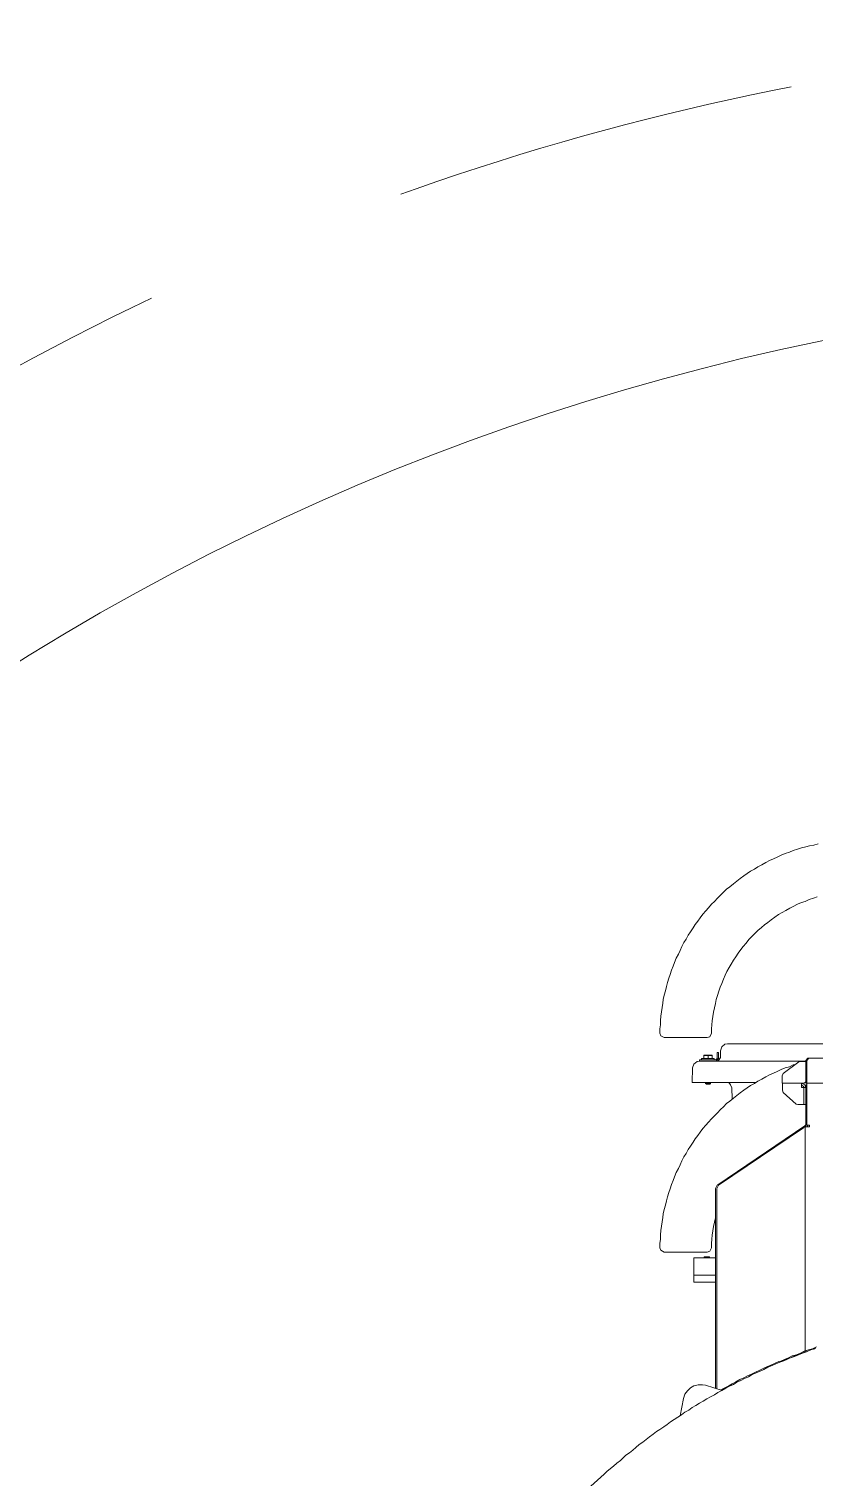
# Model space of a CAD drawing. Header units: centimetres. Extents: x 1976 to 8269, y 9888 to 14030.
# Drawn here: x 6035.5 to 6127.8, y 11181.9 to 11352 of the extents above; entities that cross this region are included whole.
import ezdxf

# ---------------------------------------------------------------- set-up
doc = ezdxf.new("R2010")
doc.units = ezdxf.units.CM
doc.header["$LTSCALE"] = 200
doc.linetypes.add('Overhead', pattern=[0.396875, 0.238125, -0.15875])
for name, color, linetype, lineweight in [('A-DETL-THIN', 151, 'Continuous', 9), ('A-FLOR-OVHD', 1, 'Overhead', 9), ('A-WALL', 113, 'Continuous', 9), ('caf_arac_metro_on_gorunus_dwg', 8, 'Continuous', 9), ('PRT-MI-a_elev_far', 9, 'Continuous', 9)]:
    doc.layers.add(name, color=color, linetype=linetype, lineweight=lineweight)

# ---------------------------------------------------------------- blocks, each defined once
blk = doc.blocks.new('caf_arac_metro_on_gorunus_dwg_A$C70222889-V1-B')
at = {"layer": 'PRT-MI-a_elev_far', "color": 18}
for p, q in [((6127.09, 11231.04), (6127.09, 11231.09)), ((6126.74, 11196.63), (6126.53, 11196.58)), ((6103.14, 11182.18), (6103.14, 11182.23))]:
    blk.add_line(p, q, dxfattribs=at)
at = {"layer": 'PRT-MI-a_elev_far', "color": 18, "flags": 128}
for points in [[(6128.15, 11250.02), (6127.7, 11249.87), (6127.19, 11249.71), (6126.74, 11249.51), (6126.28, 11249.36), (6125.83, 11249.16), (6125.32, 11248.91), (6124.92, 11248.7), (6124.46, 11248.45), (6124.01, 11248.2), (6123.6, 11247.95), (6123.15, 11247.64), (6122.74, 11247.34), (6122.34, 11247.04), (6121.94, 11246.73), (6121.58, 11246.43), (6121.18, 11246.08), (6120.82, 11245.72), (6120.47, 11245.37), (6120.12, 11245.02), (6119.81, 11244.61), (6119.46, 11244.21), (6119.16, 11243.85), (6118.85, 11243.4), (6118.6, 11242.99), (6118.3, 11242.59), (6118.05, 11242.14), (6117.79, 11241.73), (6117.54, 11241.28), (6117.34, 11240.82), (6117.14, 11240.37), (6116.93, 11239.86), (6116.73, 11239.41), (6116.58, 11238.95), (6116.43, 11238.45), (6116.28, 11237.99), (6116.18, 11237.49), (6116.08, 11236.98), (6115.97, 11236.48), (6115.87, 11235.97), (6115.82, 11235.47), (6115.77, 11235.01), (6115.72, 11234.51), (6115.72, 11234), (6115.52, 11233.6), (6115.22, 11233.5), (6110.16, 11233.5), (6109.76, 11233.7), (6109.66, 11234), (6109.66, 11234.51), (6109.71, 11235.01), (6109.71, 11235.52), (6109.76, 11236.02), (6109.86, 11236.53), (6109.91, 11237.03), (6110.01, 11237.54), (6110.06, 11237.99), (6110.16, 11238.5), (6110.32, 11239), (6110.42, 11239.51), (6110.57, 11239.96), (6110.72, 11240.47), (6110.87, 11240.92), (6111.02, 11241.43), (6111.23, 11241.88), (6111.38, 11242.34), (6111.58, 11242.84), (6111.83, 11243.3), (6112.03, 11243.75), (6112.24, 11244.21), (6112.49, 11244.66), (6112.74, 11245.07), (6112.99, 11245.52), (6113.25, 11245.93), (6113.55, 11246.38), (6113.8, 11246.78), (6114.1, 11247.19), (6114.41, 11247.59), (6114.71, 11248), (6115.06, 11248.4), (6115.37, 11248.75), (6115.72, 11249.16), (6116.08, 11249.51), (6116.43, 11249.87), (6116.78, 11250.22), (6117.14, 11250.57), (6117.49, 11250.93), (6117.89, 11251.23), (6118.3, 11251.58), (6118.7, 11251.89), (6119.11, 11252.19), (6119.51, 11252.49), (6119.92, 11252.8), (6120.32, 11253.05), (6120.77, 11253.3), (6121.18, 11253.55), (6121.63, 11253.81), (6122.09, 11254.06), (6122.54, 11254.31), (6123, 11254.51), (6123.45, 11254.72), (6123.91, 11254.92), (6124.36, 11255.12), (6124.87, 11255.27), (6125.32, 11255.47), (6125.83, 11255.63), (6126.28, 11255.78), (6126.79, 11255.93), (6127.24, 11256.03), (6127.75, 11256.13), (6128.25, 11256.28)], [(6130.63, 11232.76), (6124.71, 11232.76), (6118.25, 11232.76), (6124.71, 11232.76), (6139.16, 11232.76), (6124.51, 11232.76), (6117.59, 11232.76), (6117.29, 11232.71), (6116.93, 11232.4), (6116.78, 11231.95), (6116.78, 11231.14), (6116.53, 11230.79), (6116.38, 11230.74)], [(6116.18, 11212.4), (6116.18, 11212.3), (6116.08, 11211.79), (6115.97, 11211.29), (6115.87, 11210.78), (6115.82, 11210.27), (6115.77, 11209.82), (6115.72, 11209.31), (6115.72, 11208.81), (6115.52, 11208.41), (6115.22, 11208.3), (6110.16, 11208.3), (6109.76, 11208.51), (6109.66, 11208.81), (6109.66, 11209.31), (6109.71, 11209.82), (6109.71, 11210.33), (6109.76, 11210.83), (6109.86, 11211.34), (6109.91, 11211.84), (6110.01, 11212.35), (6110.06, 11212.8), (6110.16, 11213.31), (6110.32, 11213.81), (6110.42, 11214.32), (6110.57, 11214.77), (6110.72, 11215.28), (6110.87, 11215.73), (6111.02, 11216.24), (6111.23, 11216.69), (6111.38, 11217.15), (6111.58, 11217.65), (6111.83, 11218.11), (6112.03, 11218.56), (6112.24, 11219.02), (6112.49, 11219.47), (6112.74, 11219.87), (6112.99, 11220.33), (6113.25, 11220.73), (6113.55, 11221.19), (6113.8, 11221.59), (6114.1, 11222), (6114.41, 11222.4), (6114.71, 11222.8), (6115.06, 11223.21), (6115.37, 11223.56), (6115.72, 11223.97), (6116.08, 11224.32), (6116.43, 11224.67), (6116.78, 11225.03), (6117.14, 11225.38), (6117.49, 11225.74), (6117.89, 11226.04), (6118.3, 11226.39), (6118.7, 11226.69), (6119.11, 11227), (6119.51, 11227.3), (6119.92, 11227.6), (6120.32, 11227.86), (6120.77, 11228.11), (6121.18, 11228.36), (6121.63, 11228.61), (6122.09, 11228.87), (6122.54, 11229.12), (6123, 11229.32), (6123.45, 11229.52), (6123.91, 11229.73), (6124.36, 11229.93), (6124.87, 11230.08), (6125.32, 11230.28), (6125.67, 11230.38)], [(6120.88, 11228.21), (6113.45, 11228.21), (6113.5, 11229.93), (6113.65, 11230.38), (6114.05, 11230.69), (6114.31, 11230.74), (6124.51, 11230.74), (6126.79, 11230.74)], [(6115.32, 11231.34), (6115.47, 11231.39), (6115.57, 11231.39), (6115.67, 11231.39), (6115.82, 11231.34), (6115.82, 11231.04), (6115.32, 11231.04), (6114.81, 11231.04), (6114.81, 11231.34), (6114.81, 11231.39), (6114.81, 11231.44), (6114.81, 11231.39), (6114.81, 11231.44), (6115.32, 11231.44), (6115.77, 11231.44), (6115.82, 11231.39), (6115.77, 11231.44), (6115.82, 11231.39), (6115.82, 11231.34)], [(6115.32, 11231.04), (6115.32, 11231.34), (6115.17, 11231.39), (6115.06, 11231.39), (6114.91, 11231.39), (6114.81, 11231.34)], [(6126.79, 11228.21), (6126.63, 11228.16), (6124.01, 11228.16), (6124.01, 11228.46), (6124.01, 11229.02), (6124.16, 11229.27), (6125.98, 11230.64), (6126.13, 11230.69), (6126.79, 11230.69), (6126.79, 11228.46), (6126.79, 11228.41), (6126.79, 11228.31), (6126.63, 11228.16)], [(6126.94, 11230.79), (6126.94, 11228.16), (6126.79, 11228.16), (6126.79, 11230.79), (6127.04, 11231.09), (6127.09, 11231.09), (6166.4, 11231.09), (6166.7, 11230.84), (6166.7, 11230.79), (6166.7, 11228.16), (6166.55, 11228.16)], [(6130.63, 11228.16), (6126.94, 11228.16), (6126.94, 11230.79), (6126.99, 11230.84), (6126.99, 11230.89), (6127.14, 11231.04), (6127.14, 11231.09), (6127.09, 11231.09)], [(6115.01, 11228.21), (6115.01, 11228.11), (6115.01, 11228.21), (6115.01, 11228.11), (6115.32, 11228.11), (6115.62, 11228.11), (6115.62, 11228.21)], [(6115.62, 11228.11), (6115.52, 11228.01), (6115.32, 11228.01), (6115.12, 11228.01), (6115.01, 11228.11)], [(6117.74, 11228.21), (6117.94, 11227.96), (6118.1, 11227.6), (6118.15, 11226.29)], [(6124.06, 11228.16), (6124.06, 11227.65), (6124.06, 11227.3), (6124.16, 11227.05), (6125.67, 11225.68), (6125.88, 11225.63), (6126.58, 11225.63), (6126.58, 11227.65), (6126.79, 11227.65), (6126.69, 11227.96), (6126.28, 11228.16), (6126.28, 11227.65), (6126.58, 11227.65)], [(6126.94, 11228.16), (6126.94, 11227.76), (6126.94, 11223.21), (6127.24, 11223.21), (6127.24, 11223.01), (6127.14, 11223.01), (6126.74, 11223.01), (6126.74, 11196.63), (6127.14, 11196.79)], [(6126.28, 11227.96), (6126.58, 11227.71), (6126.58, 11227.65)], [(6126.79, 11227.65), (6126.79, 11225.63), (6126.58, 11225.63)], [(6126.99, 11223.21), (6126.99, 11223.16), (6126.99, 11223.01), (6126.79, 11223.01), (6126.79, 11223.16), (6126.79, 11227.76), (6126.79, 11227.96), (6126.94, 11227.96)], [(6126.79, 11223.26), (6126.69, 11223.11), (6116.48, 11216.19), (6116.38, 11216.14), (6116.18, 11215.78), (6116.18, 11192.29)], [(6126.74, 11223.01), (6126.63, 11223.01), (6126.53, 11222.91), (6116.53, 11216.14), (6116.33, 11215.78), (6116.33, 11192.24)], [(6114.86, 11207.75), (6114.86, 11207.6), (6114.86, 11207.75), (6114.86, 11207.6), (6114.86, 11207.75), (6115.47, 11207.75), (6115.47, 11207.6), (6114.86, 11207.6)], [(6116.18, 11205.58), (6113.65, 11205.58), (6113.65, 11206.89), (6113.65, 11207.6), (6116.18, 11207.6)], [(6116.18, 11204.77), (6113.65, 11204.77), (6113.65, 11207.29)], [(6095.21, 11175.06), (6103.09, 11182.18), (6103.44, 11182.49), (6103.85, 11182.84), (6104.2, 11183.14), (6104.61, 11183.5), (6105.01, 11183.8), (6105.26, 11184.05), (6105.67, 11184.41), (6106.07, 11184.71), (6106.48, 11185.01), (6106.83, 11185.32), (6107.23, 11185.67), (6107.64, 11185.97), (6108.04, 11186.28), (6108.45, 11186.58), (6108.85, 11186.88), (6109.25, 11187.19), (6109.66, 11187.44), (6110.11, 11187.74), (6110.52, 11188.04), (6110.92, 11188.35), (6111.33, 11188.6), (6111.78, 11188.9), (6112.18, 11189.16), (6112.59, 11189.46), (6113.04, 11189.71), (6113.45, 11190.01), (6113.9, 11190.27), (6114.31, 11190.52), (6114.76, 11190.77), (6115.17, 11191.03), (6115.62, 11191.28), (6116.08, 11191.53), (6116.48, 11191.78), (6116.93, 11192.04), (6117.39, 11192.29), (6117.84, 11192.54), (6118.3, 11192.74), (6118.7, 11193), (6119.16, 11193.2), (6119.61, 11193.45), (6120.07, 11193.65), (6120.52, 11193.91), (6120.98, 11194.11), (6121.43, 11194.31), (6121.89, 11194.51), (6122.34, 11194.76), (6122.85, 11194.97), (6123.3, 11195.17), (6123.75, 11195.37), (6124.21, 11195.52), (6124.66, 11195.72), (6125.17, 11195.93), (6125.62, 11196.13), (6126.08, 11196.28), (6126.58, 11196.48), (6127.04, 11196.63), (6127.49, 11196.84), (6128, 11196.99)], [(6124.06, 11195.47), (6124.51, 11195.67), (6125.02, 11195.88), (6125.47, 11196.03), (6125.93, 11196.23), (6126.43, 11196.43), (6126.89, 11196.58), (6127.34, 11196.79), (6127.85, 11196.94)], [(6116.83, 11192.09), (6117.29, 11192.34), (6117.74, 11192.59), (6118.15, 11192.79), (6118.6, 11193.05), (6119.06, 11193.3), (6119.51, 11193.5), (6119.97, 11193.75), (6120.42, 11193.96), (6120.88, 11194.16), (6121.33, 11194.36), (6121.78, 11194.61), (6122.24, 11194.81), (6122.69, 11195.02), (6123.2, 11195.22), (6123.65, 11195.42), (6123.86, 11195.47), (6124.31, 11195.67), (6124.77, 11195.88), (6125.22, 11196.08), (6125.73, 11196.23), (6126.18, 11196.43), (6126.63, 11196.63), (6127.14, 11196.79), (6127.59, 11196.94), (6128.05, 11197.14)], [(6112.03, 11189.05), (6112.44, 11191.08), (6112.59, 11191.58), (6112.89, 11191.99), (6113.25, 11192.34), (6113.65, 11192.59), (6114.16, 11192.69), (6114.66, 11192.69), (6115.01, 11192.64), (6116.98, 11192.04)]]:
    blk.add_lwpolyline(points, dxfattribs=at)
for points in [[(6114.31, 11230.89), (6116.23, 11230.89), (6116.38, 11231.04), (6116.38, 11231.75), (6116.53, 11231.75), (6116.53, 11231.04), (6116.28, 11230.74), (6116.23, 11230.74), (6114.31, 11230.74)], [(6114.56, 11230.89), (6114.56, 11231.04), (6114.56, 11230.89), (6114.56, 11231.04), (6116.02, 11231.04), (6116.02, 11230.89)]]:
    blk.add_lwpolyline(points, close=True, dxfattribs=at)
blk = doc.blocks.new('caf_arac_metro_on_gorunus_dwg-V2-B')
blk.add_blockref('caf_arac_metro_on_gorunus_dwg_A$C70222889-V1-B', (0, 0))

msp = doc.modelspace()

# ---------------------------------------------------------------- linework, layer by layer
at = {"layer": 'A-DETL-THIN'}
for start, end in [(0, 122.7361), (126.4017, 0)]:
    msp.add_arc((6185.52, 11036.09), 285, start, end, dxfattribs=at)
at = {"layer": 'A-FLOR-OVHD'}
for start, end in [(0, 119.2813), (122.4561, 0)]:
    msp.add_arc((6185.52, 11036.09), 315, start, end, dxfattribs=at)
at = {"layer": 'A-WALL'}
msp.add_arc((6055.52, 10972), 460, 21.9237, 92.9908, dxfattribs=at)

# ---------------------------------------------------------------- block references
at = {"layer": 'caf_arac_metro_on_gorunus_dwg', "color": 18}
msp.add_blockref('caf_arac_metro_on_gorunus_dwg-V2-B', (0, 0), dxfattribs=at)

doc.saveas('drawing.dxf')
